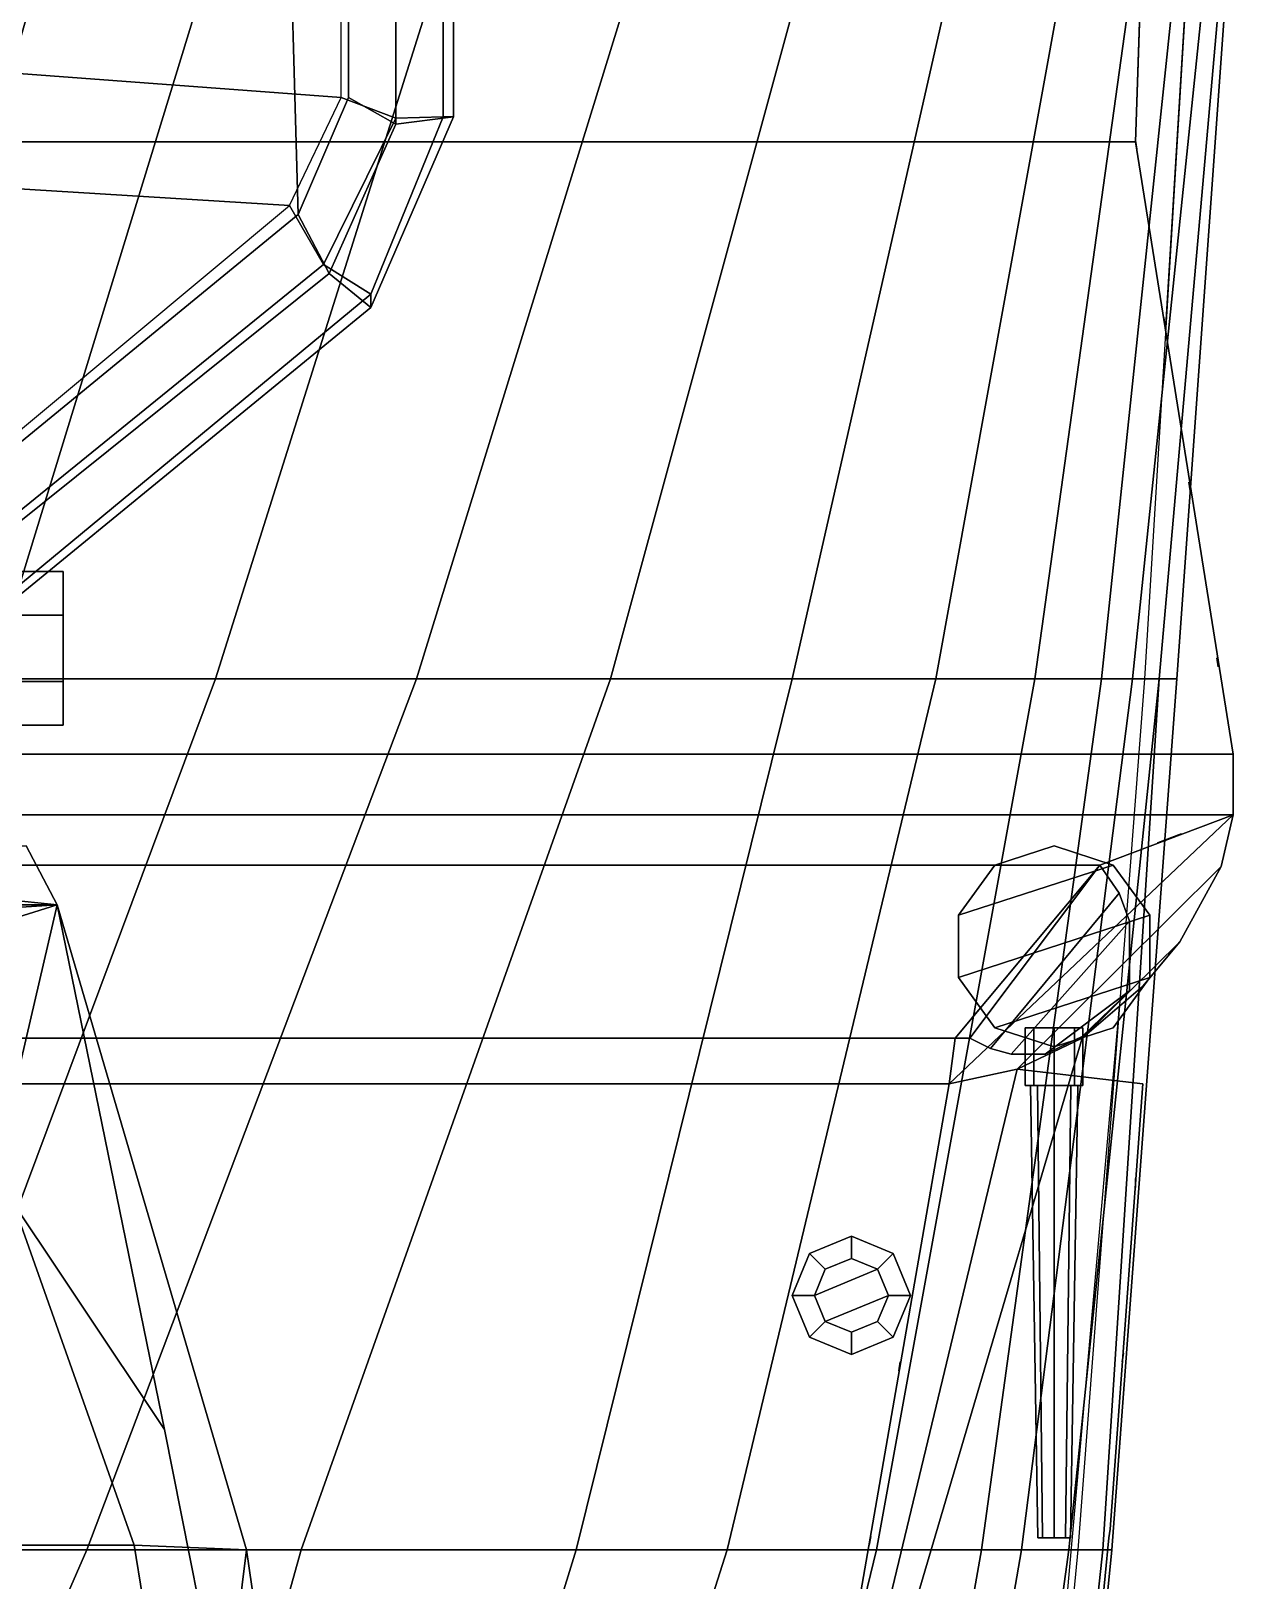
# Model space of a CAD drawing. Header units: millimetres. Extents: x -15 to 15, y -108 to 101.
# Drawn here: x 4 to 12.17, y -44.87 to -34.4 of the extents above; entities that cross this region are included whole.
import ezdxf

# ---------------------------------------------------------------- set-up
doc = ezdxf.new("R2010")
doc.units = ezdxf.units.MM
for name, color, linetype in [('citadelle', 3, 'Continuous'), ('gun', 1, 'Continuous'), ('platforms', 6, 'Continuous'), ('railings_mirrored', 6, 'Continuous'), ('superstructure', 4, 'Continuous'), ('turret', 2, 'Continuous')]:
    doc.layers.add(name, color=color, linetype=linetype)

msp = doc.modelspace()

# ---------------------------------------------------------------- linework, layer by layer
for points in [[(11.89, -32.88, 1.9), (11.83, -24.43, 1.9), (11.47, -35.15, 1.9), (11.674, -36.427, 1.9)], [(2.69, -38.78, -9.21), (1.95, -38.78, -9.34), (3.36, -32.88, -9.34), (4.38, -32.88, -9.21)], [(3.73, -38.78, -9), (2.69, -38.78, -9.21), (4.38, -32.88, -9.21), (5.54, -32.88, -9)], [(5.25, -38.78, -8.63), (3.73, -38.78, -9), (5.54, -32.88, -9), (7.11, -32.88, -8.63)], [(6.61, -38.78, -8.17), (5.25, -38.78, -8.63), (7.11, -32.88, -8.63), (8.43, -32.88, -8.17)], [(7.92, -38.78, -7.56), (6.61, -38.78, -8.17), (8.43, -32.88, -8.17), (9.53, -32.88, -7.56)], [(9.15, -38.78, -6.76), (7.92, -38.78, -7.56), (9.53, -32.88, -7.56), (10.49, -32.88, -6.76)], [(10.12, -38.78, -5.77), (9.15, -38.78, -6.76), (10.49, -32.88, -6.76), (11.19, -32.88, -5.77)], [(10.79, -38.78, -4.63), (10.12, -38.78, -5.77), (11.19, -32.88, -5.77), (11.61, -32.88, -4.63)], [(11.24, -38.78, -3.26), (10.79, -38.78, -4.63), (11.61, -32.88, -4.63), (11.86, -32.88, -3.26)], [(11.45, -38.78, -3.04), (11.24, -38.78, -3.26), (11.86, -32.88, -3.26), (12.06, -32.88, -3.04)], [(11.63, -38.78, -2.05), (11.45, -38.78, -3.04), (12.06, -32.88, -3.04), (12.15, -32.88, -2.05)], [(11.53, -38.78, 1.9), (11.75, -38.78, 1.77), (12.17, -32.88, 1.77), (11.89, -32.88, 1.9)], [(11.75, -38.78, 1.77), (11.63, -38.78, -2.05), (12.15, -32.88, -2.05), (12.17, -32.88, 1.77)], [(3.05, -44.67, -8.63), (1.99, -44.67, -9), (3.73, -38.78, -9), (5.25, -38.78, -8.63)], [(4.38, -44.67, -8.17), (3.05, -44.67, -8.63), (5.25, -38.78, -8.63), (6.61, -38.78, -8.17)], [(5.83, -44.67, -7.56), (4.38, -44.67, -8.17), (6.61, -38.78, -8.17), (7.92, -38.78, -7.56)], [(7.69, -44.67, -6.58), (5.83, -44.67, -7.56), (7.92, -38.78, -7.56), (9.15, -38.78, -6.76)], [(8.71, -44.67, -5.77), (7.69, -44.67, -6.58), (9.15, -38.78, -6.76), (10.12, -38.78, -5.77)], [(9.72, -44.67, -4.63), (8.71, -44.67, -5.77), (10.12, -38.78, -5.77), (10.79, -38.78, -4.63)], [(10.43, -44.67, -3.26), (9.72, -44.67, -4.63), (10.79, -38.78, -4.63), (11.24, -38.78, -3.26)], [(10.7, -44.67, -3.04), (10.43, -44.67, -3.26), (11.24, -38.78, -3.26), (11.45, -38.78, -3.04)], [(11.02, -44.67, -2.05), (10.7, -44.67, -3.04), (11.45, -38.78, -3.04), (11.63, -38.78, -2.05)], [(11.25, -44.67, -0.31), (11.02, -44.67, -2.05), (11.63, -38.78, -2.05)], [(11.08, -44.67, 1.9), (11.31, -44.67, 1.77), (11.75, -38.78, 1.77), (11.53, -38.78, 1.9)], [(11.31, -44.67, 1.77), (11.25, -44.67, -0.31), (11.63, -38.78, -2.05), (11.75, -38.78, 1.77)], [(11.361, -40.996, 1.9), (11.11, -41.21, 1.9), (9.03, -48.26, 1.9), (10.52, -50.51, 1.9)], [(11.11, -41.21, 1.9), (10.67, -41.42, 1.9), (9.11, -47.91, 1.9), (9.03, -48.26, 1.9)], [(10.67, -41.42, 1.9), (10.21, -41.52, 1.9), (9.16, -47.56, 1.9), (9.11, -47.91, 1.9)], [(1.83, -50.51, -8.17), (1.51, -50.51, -8.36), (3.05, -44.67, -8.63), (4.38, -44.67, -8.17)], [(4.2, -50.51, -7.18), (1.83, -50.51, -8.17), (4.38, -44.67, -8.17), (5.83, -44.67, -7.56)], [(5.89, -50.51, -6.35), (4.2, -50.51, -7.18), (5.83, -44.67, -7.56), (7.69, -44.67, -6.58)], [(6.85, -50.51, -5.77), (5.89, -50.51, -6.35), (7.69, -44.67, -6.58), (8.71, -44.67, -5.77)], [(8.3, -50.51, -4.63), (6.85, -50.51, -5.77), (8.71, -44.67, -5.77), (9.72, -44.67, -4.63)], [(9.4, -50.51, -3.26), (8.3, -50.51, -4.63), (9.72, -44.67, -4.63), (10.43, -44.67, -3.26)], [(9.69, -50.51, -3.04), (9.4, -50.51, -3.26), (10.43, -44.67, -3.26), (10.7, -44.67, -3.04)], [(10.22, -50.51, -2.05), (9.69, -50.51, -3.04), (10.7, -44.67, -3.04), (11.02, -44.67, -2.05)], [(10.62, -50.51, -0.31), (10.22, -50.51, -2.05), (11.02, -44.67, -2.05), (11.25, -44.67, -0.31)], [(10.52, -50.51, 1.9), (10.73, -50.51, 1.77), (11.31, -44.67, 1.77), (11.08, -44.67, 1.9)], [(10.73, -50.51, 1.77), (10.62, -50.51, -0.31), (11.25, -44.67, -0.31), (11.31, -44.67, 1.77)]]:
    msp.add_3dface(points)
at = {"layer": 'citadelle'}
for points in [[(11.83, -24.43, 4.59), (-11.83, -24.43, 4.59), (-11.47, -35.15, 4.59), (11.47, -35.15, 4.59)], [(11.66, -29.48, 1.9), (11.66, -29.48, 4.59), (11.47, -35.15, 4.59), (11.47, -35.15, 1.9)], [(11.47, -35.15, 4.59), (-11.47, -35.15, 4.59), (-12.13, -39.29, 4.59), (12.13, -39.29, 4.59)], [(11.47, -35.15, 1.9), (11.47, -35.15, 4.59), (12.13, -39.29, 4.59), (12.13, -39.29, 1.9)], [(12.13, -39.29, 4.59), (-12.13, -39.29, 4.59), (-12.13, -39.7, 4.59), (12.13, -39.7, 4.59)], [(12.13, -39.29, 1.9), (12.13, -39.29, 4.59), (12.13, -39.7, 4.59), (12.13, -39.7, 1.9)], [(12.13, -39.7, 4.59), (-12.13, -39.7, 4.59), (-11.23, -40.04, 4.59), (11.23, -40.04, 4.59)], [(12.05, -40.05, 3.04), (12.13, -39.7, 3.04), (10.21, -41.52, 3.04), (10.67, -41.42, 3.04)], [(12.13, -39.7, 3.04), (11.23, -40.04, 3.04), (10.25, -41.21, 3.04), (10.21, -41.52, 3.04)], [(12.13, -39.7, 3.04), (12.13, -39.7, 4.59), (11.23, -40.04, 4.59), (11.23, -40.04, 3.04)], [(12.13, -39.7, 1.9), (12.13, -39.7, 3.04), (12.05, -40.05, 3.04), (12.05, -40.05, 1.9)], [(11.23, -40.04, 4.59), (-11.23, -40.04, 4.59), (-10.25, -41.21, 4.59), (10.25, -41.21, 4.59)], [(11.23, -40.04, 3.04), (11.23, -40.04, 3.95), (10.25, -41.21, 3.95), (10.25, -41.21, 3.04)], [(10.25, -41.21, 3.95), (11.23, -40.04, 3.95), (11.23, -40.04, 3.95), (10.35, -41.21, 3.95)], [(10.35, -41.21, 4.59), (11.23, -40.04, 4.59), (11.23, -40.04, 4.59), (10.25, -41.21, 4.59)], [(10.35, -41.21, 3.95), (11.23, -40.04, 3.95), (11.36, -40.23, 3.95), (10.49, -41.28, 3.95)], [(10.49, -41.28, 4.59), (11.36, -40.23, 4.59), (11.23, -40.04, 4.59), (10.35, -41.21, 4.59)], [(11.77, -40.56, 3.04), (12.05, -40.05, 3.04), (10.67, -41.42, 3.04), (11.11, -41.21, 3.04)], [(11.23, -40.04, 3.95), (11.23, -40.04, 4.59), (11.36, -40.23, 4.59), (11.36, -40.23, 3.95)], [(12.05, -40.05, 1.9), (12.05, -40.05, 3.04), (11.77, -40.56, 3.04), (11.77, -40.56, 1.9)], [(10.49, -41.28, 3.95), (11.36, -40.23, 3.95), (11.43, -40.42, 3.95), (10.63, -41.32, 3.95)], [(10.63, -41.32, 4.59), (11.43, -40.42, 4.59), (11.36, -40.23, 4.59), (10.49, -41.28, 4.59)], [(11.36, -40.23, 3.95), (11.36, -40.23, 4.59), (11.43, -40.42, 4.59), (11.43, -40.42, 3.95)], [(10.63, -41.32, 3.95), (11.43, -40.42, 3.95), (11.43, -40.89, 3.95), (10.86, -41.32, 3.95)], [(10.86, -41.32, 4.59), (11.43, -40.89, 4.59), (11.43, -40.42, 4.59), (10.63, -41.32, 4.59)], [(11.43, -40.42, 3.95), (11.43, -40.42, 4.59), (11.43, -40.89, 4.59), (11.43, -40.89, 3.95)], [(11.52, -40.86, 3.04), (11.77, -40.56, 3.04), (11.11, -41.21, 3.04), (11.52, -40.86, 3.04)], [(11.77, -40.56, 1.9), (11.77, -40.56, 3.04), (11.52, -40.86, 3.04), (11.52, -40.86, 1.9)], [(10.86, -41.32, 3.95), (11.43, -40.89, 3.95), (11.11, -41.2, 3.95)], [(11.11, -41.2, 4.59), (11.11, -41.2, 4.59), (11.43, -40.89, 4.59), (10.86, -41.32, 4.59)], [(11.52, -40.86, 1.9), (11.52, -40.86, 3.04), (11.11, -41.21, 3.04), (11.11, -41.21, 1.9)], [(11.43, -40.89, 3.95), (11.43, -40.89, 4.59), (11.11, -41.2, 4.59), (11.11, -41.2, 3.95)], [(10.25, -41.21, 4.59), (-10.25, -41.21, 4.59), (-10.21, -41.52, 4.59), (10.21, -41.52, 4.59)], [(10.25, -41.21, 3.04), (10.25, -41.21, 4.59), (10.21, -41.52, 4.59), (10.21, -41.52, 3.04)], [(10.35, -41.21, 3.95), (10.35, -41.21, 4.59), (10.25, -41.21, 4.59), (10.25, -41.21, 3.95)], [(10.49, -41.28, 3.95), (10.49, -41.28, 4.59), (10.35, -41.21, 4.59), (10.35, -41.21, 3.95)], [(11.11, -41.21, 1.9), (11.11, -41.21, 3.04), (10.67, -41.42, 3.04), (10.67, -41.42, 1.9)], [(11.11, -41.2, 3.95), (11.11, -41.2, 4.59), (10.86, -41.32, 4.59), (10.86, -41.32, 3.95)], [(10.63, -41.32, 3.95), (10.63, -41.32, 4.59), (10.49, -41.28, 4.59), (10.49, -41.28, 3.95)], [(10.86, -41.32, 3.95), (10.86, -41.32, 4.59), (10.63, -41.32, 4.59), (10.63, -41.32, 3.95)], [(10.67, -41.42, 1.9), (10.67, -41.42, 3.04), (10.21, -41.52, 3.04), (10.21, -41.52, 1.9)], [(10.21, -41.52, 4.59), (-10.21, -41.52, 4.59), (-9.16, -47.56, 4.59), (9.16, -47.56, 4.59)], [(10.21, -41.52, 1.9), (10.21, -41.52, 4.59), (9.16, -47.56, 4.59), (9.16, -47.56, 1.9)], [(9.55, -42.55, 4.89), (9.267, -42.667, 4.89), (9.373, -42.773, 5.05), (9.55, -42.7, 5.05)], [(9.55, -42.55, 4.59), (9.267, -42.667, 4.59), (9.267, -42.667, 4.89), (9.55, -42.55, 4.89)], [(9.833, -42.667, 4.89), (9.55, -42.55, 4.89), (9.55, -42.7, 5.05), (9.727, -42.773, 5.05)], [(9.833, -42.667, 4.59), (9.55, -42.55, 4.59), (9.55, -42.55, 4.89), (9.833, -42.667, 4.89)], [(9.267, -42.667, 4.89), (9.15, -42.95, 4.89), (9.3, -42.95, 5.05), (9.373, -42.773, 5.05)], [(9.267, -42.667, 4.59), (9.15, -42.95, 4.59), (9.15, -42.95, 4.89), (9.267, -42.667, 4.89)], [(9.3, -42.95, 5.05), (9.727, -42.773, 5.05), (9.55, -42.7, 5.05), (9.373, -42.773, 5.05)], [(9.95, -42.95, 4.89), (9.833, -42.667, 4.89), (9.727, -42.773, 5.05), (9.8, -42.95, 5.05)], [(9.95, -42.95, 4.59), (9.833, -42.667, 4.59), (9.833, -42.667, 4.89), (9.95, -42.95, 4.89)], [(9.373, -43.127, 5.05), (9.8, -42.95, 5.05), (9.727, -42.773, 5.05), (9.3, -42.95, 5.05)], [(9.15, -42.95, 4.89), (9.267, -43.233, 4.89), (9.373, -43.127, 5.05), (9.3, -42.95, 5.05)], [(9.15, -42.95, 4.59), (9.267, -43.233, 4.59), (9.267, -43.233, 4.89), (9.15, -42.95, 4.89)], [(9.55, -43.2, 5.05), (9.727, -43.127, 5.05), (9.8, -42.95, 5.05), (9.373, -43.127, 5.05)], [(9.833, -43.233, 4.89), (9.95, -42.95, 4.89), (9.8, -42.95, 5.05), (9.727, -43.127, 5.05)], [(9.833, -43.233, 4.59), (9.95, -42.95, 4.59), (9.95, -42.95, 4.89), (9.833, -43.233, 4.89)], [(9.267, -43.233, 4.89), (9.55, -43.35, 4.89), (9.55, -43.2, 5.05), (9.373, -43.127, 5.05)], [(9.55, -43.35, 4.89), (9.833, -43.233, 4.89), (9.727, -43.127, 5.05), (9.55, -43.2, 5.05)], [(9.267, -43.233, 4.59), (9.55, -43.35, 4.59), (9.55, -43.35, 4.89), (9.267, -43.233, 4.89)], [(9.55, -43.35, 4.59), (9.833, -43.233, 4.59), (9.833, -43.233, 4.89), (9.55, -43.35, 4.89)]]:
    msp.add_3dface(points, dxfattribs=at)
at = {"layer": 'gun'}
for points in [[(10.725, -41.53, 3.56), (10.782, -41.53, 3.698), (10.782, -41.14, 3.698), (10.725, -41.14, 3.56)], [(10.782, -41.53, 3.422), (10.725, -41.53, 3.56), (10.725, -41.14, 3.56), (10.782, -41.14, 3.422)], [(10.782, -41.53, 3.698), (10.92, -41.53, 3.755), (10.92, -41.14, 3.755), (10.782, -41.14, 3.698)], [(10.92, -41.53, 3.365), (10.782, -41.53, 3.422), (10.782, -41.14, 3.422), (10.92, -41.14, 3.365)], [(10.92, -41.53, 3.755), (11.058, -41.53, 3.698), (11.058, -41.14, 3.698), (10.92, -41.14, 3.755)], [(11.058, -41.53, 3.422), (10.92, -41.53, 3.365), (10.92, -41.14, 3.365), (11.058, -41.14, 3.422)], [(11.058, -41.53, 3.698), (11.115, -41.53, 3.56), (11.115, -41.14, 3.56), (11.058, -41.14, 3.698)], [(11.115, -41.53, 3.56), (11.058, -41.53, 3.422), (11.058, -41.14, 3.422), (11.115, -41.14, 3.56)], [(10.807, -41.53, 3.447), (10.76, -41.53, 3.56), (10.725, -41.53, 3.56), (10.782, -41.53, 3.422)], [(10.76, -41.53, 3.56), (10.807, -41.53, 3.673), (10.782, -41.53, 3.698), (10.725, -41.53, 3.56)], [(10.81, -44.59, 3.56), (10.842, -44.59, 3.638), (10.807, -41.53, 3.673), (10.76, -41.53, 3.56)], [(10.842, -44.59, 3.482), (10.81, -44.59, 3.56), (10.76, -41.53, 3.56), (10.807, -41.53, 3.447)], [(10.92, -41.53, 3.4), (10.807, -41.53, 3.447), (10.782, -41.53, 3.422), (10.92, -41.53, 3.365)], [(10.807, -41.53, 3.673), (10.92, -41.53, 3.72), (10.92, -41.53, 3.755), (10.782, -41.53, 3.698)], [(10.842, -44.59, 3.638), (10.92, -44.59, 3.67), (10.92, -41.53, 3.72), (10.807, -41.53, 3.673)], [(10.92, -44.59, 3.45), (10.842, -44.59, 3.482), (10.807, -41.53, 3.447), (10.92, -41.53, 3.4)], [(10.92, -44.59, 3.67), (10.998, -44.59, 3.638), (11.033, -41.53, 3.673), (10.92, -41.53, 3.72)], [(10.998, -44.59, 3.482), (10.92, -44.59, 3.45), (10.92, -41.53, 3.4), (11.033, -41.53, 3.447)], [(10.92, -41.53, 3.72), (11.033, -41.53, 3.673), (11.058, -41.53, 3.698), (10.92, -41.53, 3.755)], [(11.033, -41.53, 3.447), (10.92, -41.53, 3.4), (10.92, -41.53, 3.365), (11.058, -41.53, 3.422)], [(10.998, -44.59, 3.638), (11.03, -44.59, 3.56), (11.08, -41.53, 3.56), (11.033, -41.53, 3.673)], [(11.03, -44.59, 3.56), (10.998, -44.59, 3.482), (11.033, -41.53, 3.447), (11.08, -41.53, 3.56)], [(11.033, -41.53, 3.673), (11.08, -41.53, 3.56), (11.115, -41.53, 3.56), (11.058, -41.53, 3.698)], [(11.08, -41.53, 3.56), (11.033, -41.53, 3.447), (11.058, -41.53, 3.422), (11.115, -41.53, 3.56)], [(10.81, -44.59, 3.56), (10.998, -44.59, 3.482), (11.03, -44.59, 3.56), (10.842, -44.59, 3.638)], [(10.842, -44.59, 3.482), (10.92, -44.59, 3.45), (10.998, -44.59, 3.482), (10.81, -44.59, 3.56)], [(10.842, -44.59, 3.638), (11.03, -44.59, 3.56), (10.998, -44.59, 3.638), (10.92, -44.59, 3.67)]]:
    msp.add_3dface(points, dxfattribs=at)
at = {"layer": 'platforms'}
for points in [[(5.81, -35.64, 12.48), (1.35, -39.3, 12.48), (4, -31.47, 12.48), (5.74, -33.15, 12.48)], [(-5.69, -33.17, 13.63), (-6.1, -33.94, 13.63), (6.1, -34.85, 13.63), (6.1, -33.94, 13.63)], [(6.15, -34.85, 12.48), (5.81, -35.64, 12.48), (5.74, -33.15, 12.48), (6.15, -33.92, 12.48)], [(6.15, -33.92, 12.63), (6.15, -34.85, 12.63), (6.15, -34.85, 12.48), (6.15, -33.92, 12.48)], [(-6.1, -33.94, 13.63), (-6.1, -34.85, 13.63), (5.75, -35.58, 13.63), (6.1, -34.85, 13.63)], [(-6.1, -34.85, 13.63), (-5.75, -35.58, 13.63), (1.35, -39.25, 13.63), (5.75, -35.58, 13.63)], [(6.15, -34.85, 12.63), (5.81, -35.64, 12.63), (5.81, -35.64, 12.48), (6.15, -34.85, 12.48)], [(5.81, -35.64, 12.63), (1.35, -39.3, 12.63), (1.35, -39.3, 12.48), (5.81, -35.64, 12.48)]]:
    msp.add_3dface(points, dxfattribs=at)
at = {"layer": 'railings_mirrored'}
for points in [[(11.47, -35.15, 5.38), (11.83, -24.43, 5.38), (11.83, -24.43, 5.31), (11.47, -35.15, 5.31)], [(11.47, -35.15, 5.31), (11.83, -24.43, 5.31), (11.83, -24.43, 5.38), (11.47, -35.15, 5.38)], [(11.47, -35.15, 5.73), (11.83, -24.43, 5.73), (11.83, -24.43, 5.8), (11.47, -35.15, 5.8)], [(11.47, -35.15, 5.8), (11.83, -24.43, 5.8), (11.83, -24.43, 5.73), (11.47, -35.15, 5.73)], [(6.47, -34.99, 14.36), (6.1, -34.85, 13.63), (6.1, -33.94, 13.63), (6.47, -33.7, 14.36)], [(6.79, -34.98, 14.75), (6.47, -34.99, 14.36), (6.47, -33.7, 14.36), (6.79, -33.69, 14.75)], [(6.86, -33.69, 14.75), (6.47, -33.74, 14.36), (6.47, -35.03, 14.36), (6.86, -34.98, 14.75)], [(6.79, -33.69, 14.75), (6.86, -33.69, 14.75), (6.86, -34.98, 14.75), (6.79, -34.98, 14.75)], [(6.47, -33.74, 14.36), (6.15, -33.92, 13.63), (6.15, -34.85, 13.63), (6.47, -35.03, 14.36)], [(6.15, -33.92, 13.63), (6.15, -33.92, 12.63), (6.15, -34.85, 12.63), (6.15, -34.85, 13.63)], [(5.98, -35.98, 14.36), (5.75, -35.58, 13.63), (6.1, -34.85, 13.63), (6.47, -34.99, 14.36)], [(6.15, -34.85, 13.63), (6.15, -34.85, 12.63), (5.81, -35.64, 12.63), (5.81, -35.64, 13.63)], [(6.47, -35.03, 14.36), (6.15, -34.85, 13.63), (5.81, -35.64, 13.63), (6.02, -36.04, 14.36)], [(6.3, -36.18, 14.75), (5.98, -35.98, 14.36), (6.47, -34.99, 14.36), (6.79, -34.98, 14.75)], [(6.86, -34.98, 14.75), (6.47, -35.03, 14.36), (6.02, -36.04, 14.36), (6.3, -36.27, 14.75)], [(6.79, -34.98, 14.75), (6.86, -34.98, 14.75), (6.3, -36.27, 14.75), (6.3, -36.18, 14.75)], [(11.48, -35.2, 4.59), (11.48, -35.2, 5.73), (11.47, -35.14, 5.73), (11.47, -35.14, 4.59)], [(11.47, -35.14, 4.59), (11.47, -35.14, 5.73), (11.48, -35.2, 5.73), (11.48, -35.2, 4.59)], [(12.13, -39.29, 5.31), (11.47, -35.15, 5.31), (11.47, -35.15, 5.38), (12.13, -39.29, 5.38)], [(12.13, -39.29, 5.38), (11.47, -35.15, 5.38), (11.47, -35.15, 5.31), (12.13, -39.29, 5.31)], [(12.13, -39.29, 5.8), (11.47, -35.15, 5.8), (11.47, -35.15, 5.73), (12.13, -39.29, 5.73)], [(12.13, -39.29, 5.73), (11.47, -35.15, 5.73), (11.47, -35.15, 5.8), (12.13, -39.29, 5.8)], [(1.53, -39.59, 14.36), (1.35, -39.25, 13.63), (5.75, -35.58, 13.63), (5.98, -35.98, 14.36)], [(5.81, -35.64, 13.63), (5.81, -35.64, 12.63), (1.35, -39.3, 12.63), (1.35, -39.3, 13.63)], [(6.02, -36.04, 14.36), (5.81, -35.64, 13.63), (1.35, -39.3, 13.63), (1.53, -39.64, 14.36)], [(1.72, -39.97, 14.75), (1.53, -39.59, 14.36), (5.98, -35.98, 14.36), (6.3, -36.18, 14.75)], [(6.3, -36.27, 14.75), (6.02, -36.04, 14.36), (1.53, -39.64, 14.36), (1.72, -40.02, 14.75)], [(6.3, -36.18, 14.75), (6.3, -36.27, 14.75), (1.72, -40.02, 14.75), (1.72, -39.97, 14.75)], [(11.66, -36.33, 4.59), (11.66, -36.33, 5.73), (11.67, -36.39, 5.73), (11.67, -36.39, 4.59)], [(11.67, -36.39, 4.59), (11.67, -36.39, 5.73), (11.66, -36.33, 5.73), (11.66, -36.33, 4.59)], [(11.83, -37.45, 4.59), (11.83, -37.45, 5.73), (11.84, -37.51, 5.73), (11.84, -37.51, 4.59)], [(11.84, -37.51, 4.59), (11.84, -37.51, 5.73), (11.83, -37.45, 5.73), (11.83, -37.45, 4.59)], [(12.02, -38.64, 4.59), (12.02, -38.64, 5.73), (12.03, -38.7, 5.73), (12.03, -38.7, 4.59)], [(12.03, -38.7, 4.59), (12.03, -38.7, 5.73), (12.02, -38.64, 5.73), (12.02, -38.64, 4.59)], [(12.13, -39.7, 5.38), (12.13, -39.29, 5.38), (12.13, -39.29, 5.31), (12.13, -39.7, 5.31)], [(12.13, -39.7, 5.31), (12.13, -39.29, 5.31), (12.13, -39.29, 5.38), (12.13, -39.7, 5.38)], [(12.13, -39.7, 5.73), (12.13, -39.29, 5.73), (12.13, -39.29, 5.8), (12.13, -39.7, 5.8)], [(12.13, -39.7, 5.8), (12.13, -39.29, 5.8), (12.13, -39.29, 5.73), (12.13, -39.7, 5.73)], [(11.23, -40.04, 5.31), (12.13, -39.7, 5.31), (12.13, -39.7, 5.38), (11.23, -40.04, 5.38)], [(11.23, -40.04, 5.38), (12.13, -39.7, 5.38), (12.13, -39.7, 5.31), (11.23, -40.04, 5.31)], [(11.23, -40.04, 5.8), (12.13, -39.7, 5.8), (12.13, -39.7, 5.73), (11.23, -40.04, 5.73)], [(11.23, -40.04, 5.73), (12.13, -39.7, 5.73), (12.13, -39.7, 5.8), (11.23, -40.04, 5.8)], [(11.78, -39.83, 4.59), (11.78, -39.83, 5.73), (11.62, -39.89, 5.73), (11.62, -39.89, 4.59)], [(11.62, -39.89, 4.59), (11.62, -39.89, 5.73), (11.78, -39.83, 5.73), (11.78, -39.83, 4.59)], [(10.25, -41.21, 5.38), (11.23, -40.04, 5.38), (11.23, -40.04, 5.31), (10.25, -41.21, 5.31)], [(10.25, -41.21, 5.31), (11.23, -40.04, 5.31), (11.23, -40.04, 5.38), (10.25, -41.21, 5.38)], [(10.25, -41.21, 5.73), (11.23, -40.04, 5.73), (11.23, -40.04, 5.8), (10.25, -41.21, 5.8)], [(10.25, -41.21, 5.8), (11.23, -40.04, 5.8), (11.23, -40.04, 5.73), (10.25, -41.21, 5.73)], [(10.36, -41.08, 4.59), (10.36, -41.08, 5.73), (10.41, -41.02, 5.73), (10.41, -41.02, 4.59)], [(10.41, -41.02, 4.59), (10.41, -41.02, 5.73), (10.36, -41.08, 5.73), (10.36, -41.08, 4.59)], [(10.21, -41.52, 5.31), (10.25, -41.21, 5.31), (10.25, -41.21, 5.38), (10.21, -41.52, 5.38)], [(10.21, -41.52, 5.38), (10.25, -41.21, 5.38), (10.25, -41.21, 5.31), (10.21, -41.52, 5.31)], [(10.21, -41.52, 5.8), (10.25, -41.21, 5.8), (10.25, -41.21, 5.73), (10.21, -41.52, 5.73)], [(10.21, -41.52, 5.73), (10.25, -41.21, 5.73), (10.25, -41.21, 5.8), (10.21, -41.52, 5.8)], [(11.52, -41.52, 2.71), (10.67, -41.42, 2.71), (10.67, -41.42, 2.64), (11.52, -41.52, 2.64)], [(11.52, -41.52, 2.64), (10.67, -41.42, 2.64), (10.67, -41.42, 2.71), (11.52, -41.52, 2.71)], [(11.52, -41.52, 3.06), (10.67, -41.42, 3.06), (10.67, -41.42, 3.13), (11.52, -41.52, 3.13)], [(11.52, -41.52, 3.13), (10.67, -41.42, 3.13), (10.67, -41.42, 3.06), (11.52, -41.52, 3.06)], [(9.16, -47.56, 5.38), (10.21, -41.52, 5.38), (10.21, -41.52, 5.31), (9.16, -47.56, 5.31)], [(9.16, -47.56, 5.31), (10.21, -41.52, 5.31), (10.21, -41.52, 5.38), (9.16, -47.56, 5.38)], [(9.16, -47.56, 5.73), (10.21, -41.52, 5.73), (10.21, -41.52, 5.8), (9.16, -47.56, 5.8)], [(9.16, -47.56, 5.8), (10.21, -41.52, 5.8), (10.21, -41.52, 5.73), (9.16, -47.56, 5.73)], [(11.3, -44.53, 2.64), (11.52, -41.52, 2.64), (11.52, -41.52, 2.71), (11.3, -44.53, 2.71)], [(11.3, -44.53, 2.71), (11.52, -41.52, 2.71), (11.52, -41.52, 2.64), (11.3, -44.53, 2.64)], [(11.3, -44.53, 3.13), (11.52, -41.52, 3.13), (11.52, -41.52, 3.06), (11.3, -44.53, 3.06)], [(11.3, -44.53, 3.06), (11.52, -41.52, 3.06), (11.52, -41.52, 3.13), (11.3, -44.53, 3.13)], [(10.08, -42.27, 4.59), (10.08, -42.27, 5.73), (10.09, -42.21, 5.73), (10.09, -42.21, 4.59)], [(10.09, -42.21, 4.59), (10.09, -42.21, 5.73), (10.08, -42.27, 5.73), (10.08, -42.27, 4.59)], [(11.47, -42.16, 1.9), (11.47, -42.16, 3.06), (11.47, -42.22, 3.06), (11.47, -42.22, 1.9)], [(11.47, -42.22, 1.9), (11.47, -42.22, 3.06), (11.47, -42.16, 3.06), (11.47, -42.16, 1.9)], [(11.38, -43.4, 1.9), (11.38, -43.4, 3.06), (11.39, -43.34, 3.06), (11.39, -43.34, 1.9)], [(11.39, -43.34, 1.9), (11.39, -43.34, 3.06), (11.38, -43.4, 3.06), (11.38, -43.4, 1.9)], [(9.88, -43.4, 4.59), (9.88, -43.4, 5.73), (9.87, -43.46, 5.73), (9.87, -43.46, 4.59)], [(9.87, -43.46, 4.59), (9.87, -43.46, 5.73), (9.88, -43.4, 5.73), (9.88, -43.4, 4.59)], [(9.67, -44.64, 4.59), (9.67, -44.64, 5.73), (9.68, -44.58, 5.73), (9.68, -44.58, 4.59)], [(9.68, -44.58, 4.59), (9.68, -44.58, 5.73), (9.67, -44.64, 5.73), (9.67, -44.64, 4.59)], [(10.72, -50.5, 2.71), (11.29, -44.59, 2.71), (11.29, -44.59, 2.64), (10.72, -50.5, 2.64)], [(10.72, -50.5, 2.64), (11.29, -44.59, 2.64), (11.29, -44.59, 2.71), (10.72, -50.5, 2.71)], [(10.72, -50.5, 3.06), (11.29, -44.59, 3.06), (11.29, -44.59, 3.13), (10.72, -50.5, 3.13)], [(10.72, -50.5, 3.13), (11.29, -44.59, 3.13), (11.29, -44.59, 3.06), (10.72, -50.5, 3.06)], [(11.3, -44.53, 1.9), (11.3, -44.53, 3.13), (11.29, -44.59, 3.13), (11.29, -44.59, 1.9)], [(11.29, -44.59, 1.9), (11.29, -44.59, 3.13), (11.3, -44.53, 3.13), (11.3, -44.53, 1.9)]]:
    msp.add_3dface(points, dxfattribs=at)
at = {"layer": 'superstructure'}
for points in [[(4.906, -43.858, 4.59), (3.755, -42.135, 4.59), (3.755, -42.135, 5.45), (4.906, -43.858, 5.45)], [(5.31, -45.89, 4.59), (4.906, -43.858, 4.59), (4.906, -43.858, 5.45), (5.31, -45.89, 5.45)]]:
    msp.add_3dface(points, dxfattribs=at)
at = {"layer": 'turret'}
for points in [[(0.93, -38.35, 9.08), (0.93, -38.056, 9.25), (4.22, -38.056, 9.25), (4.22, -38.35, 9.08)], [(0.93, -38.056, 9.59), (0.93, -38.35, 9.76), (4.22, -38.35, 9.76), (4.22, -38.056, 9.59)], [(0.93, -38.056, 9.25), (0.93, -38.056, 9.59), (4.22, -38.056, 9.59), (4.22, -38.056, 9.25)], [(4.22, -38.056, 9.25), (4.22, -39.094, 9.25), (4.22, -38.8, 9.08), (4.22, -38.35, 9.08)], [(4.22, -38.35, 9.76), (4.22, -38.8, 9.76), (4.22, -39.094, 9.59), (4.22, -38.056, 9.59)], [(4.22, -38.056, 9.59), (4.22, -39.094, 9.59), (4.22, -39.094, 9.25), (4.22, -38.056, 9.25)], [(0.93, -38.8, 9.08), (0.93, -38.35, 9.08), (4.22, -38.35, 9.08), (4.22, -38.8, 9.08)], [(0.93, -38.35, 9.76), (0.93, -38.8, 9.76), (4.22, -38.8, 9.76), (4.22, -38.35, 9.76)], [(0.93, -39.094, 9.25), (0.93, -38.8, 9.08), (4.22, -38.8, 9.08), (4.22, -39.094, 9.25)], [(0.93, -38.8, 9.76), (0.93, -39.094, 9.59), (4.22, -39.094, 9.59), (4.22, -38.8, 9.76)], [(0.93, -39.094, 9.59), (0.93, -39.094, 9.25), (4.22, -39.094, 9.25), (4.22, -39.094, 9.59)], [(-3.97, -39.91, 5.45), (3.97, -39.91, 5.45), (4.18, -40.31, 5.45), (-4.18, -40.31, 5.45)], [(4.18, -40.31, 5.45), (3.97, -39.91, 5.45), (2.99, -39.95, 8.84), (3.13, -40.2, 8.81)], [(10.92, -39.91, 3.95), (10.52, -40.04, 3.95), (10.273, -40.38, 3.95), (11.32, -40.04, 3.95)], [(11.32, -40.04, 3.04), (10.273, -40.38, 3.04), (10.52, -40.04, 3.04), (10.92, -39.91, 3.04)], [(10.52, -40.04, 3.95), (10.92, -39.91, 3.95), (10.92, -39.91, 3.04), (10.52, -40.04, 3.04)], [(10.92, -39.91, 3.95), (11.32, -40.04, 3.95), (11.32, -40.04, 3.04), (10.92, -39.91, 3.04)], [(11.32, -40.04, 3.95), (10.273, -40.38, 3.95), (10.273, -40.8, 3.95), (11.567, -40.38, 3.95)], [(11.567, -40.38, 3.04), (10.273, -40.8, 3.04), (10.273, -40.38, 3.04), (11.32, -40.04, 3.04)], [(10.273, -40.38, 3.95), (10.52, -40.04, 3.95), (10.52, -40.04, 3.04), (10.273, -40.38, 3.04)], [(11.32, -40.04, 3.95), (11.567, -40.38, 3.95), (11.567, -40.38, 3.04), (11.32, -40.04, 3.04)], [(4.7, -44.64, 8.38), (3.13, -40.2, 8.81), (-3.13, -40.2, 8.81), (-4.7, -44.64, 8.38)], [(5.46, -44.67, 5.45), (4.18, -40.31, 5.45), (3.13, -40.2, 8.81), (4.7, -44.64, 8.38)], [(-4.18, -40.31, 5.45), (4.18, -40.31, 5.45), (0, -40.58, 5.45)], [(0, -40.58, 5.45), (4.18, -40.31, 5.45), (2.032, -40.984, 5.45)], [(2.032, -40.984, 5.45), (4.18, -40.31, 5.45), (3.755, -42.135, 5.45)], [(3.755, -42.135, 5.45), (4.18, -40.31, 5.45), (4.906, -43.858, 5.45)], [(5.31, -45.89, 5.45), (4.906, -43.858, 5.45), (4.18, -40.31, 5.45), (5.46, -44.67, 5.45)], [(11.567, -40.38, 3.95), (10.273, -40.8, 3.95), (10.52, -41.14, 3.95), (11.567, -40.8, 3.95)], [(11.567, -40.8, 3.04), (10.52, -41.14, 3.04), (10.273, -40.8, 3.04), (11.567, -40.38, 3.04)], [(10.273, -40.8, 3.95), (10.273, -40.38, 3.95), (10.273, -40.38, 3.04), (10.273, -40.8, 3.04)], [(11.567, -40.38, 3.95), (11.567, -40.8, 3.95), (11.567, -40.8, 3.04), (11.567, -40.38, 3.04)], [(10.52, -41.14, 3.95), (10.273, -40.8, 3.95), (10.273, -40.8, 3.04), (10.52, -41.14, 3.04)], [(11.567, -40.8, 3.95), (10.52, -41.14, 3.95), (10.92, -41.27, 3.95), (11.32, -41.14, 3.95)], [(11.32, -41.14, 3.04), (10.92, -41.27, 3.04), (10.52, -41.14, 3.04), (11.567, -40.8, 3.04)], [(11.567, -40.8, 3.95), (11.32, -41.14, 3.95), (11.32, -41.14, 3.04), (11.567, -40.8, 3.04)], [(10.92, -41.27, 3.95), (10.52, -41.14, 3.95), (10.52, -41.14, 3.04), (10.92, -41.27, 3.04)], [(11.32, -41.14, 3.95), (10.92, -41.27, 3.95), (10.92, -41.27, 3.04), (11.32, -41.14, 3.04)], [(4.87, -45.68, 8.27), (4.7, -44.64, 8.38), (-4.7, -44.64, 8.38), (-4.87, -45.68, 8.27)], [(5.6, -45.63, 5.45), (5.46, -44.67, 5.45), (4.7, -44.64, 8.38), (4.87, -45.68, 8.27)], [(5.6, -46.28, 5.45), (5.31, -45.89, 5.45), (5.46, -44.67, 5.45), (5.6, -45.63, 5.45)]]:
    msp.add_3dface(points, dxfattribs=at)

doc.saveas('drawing.dxf')
